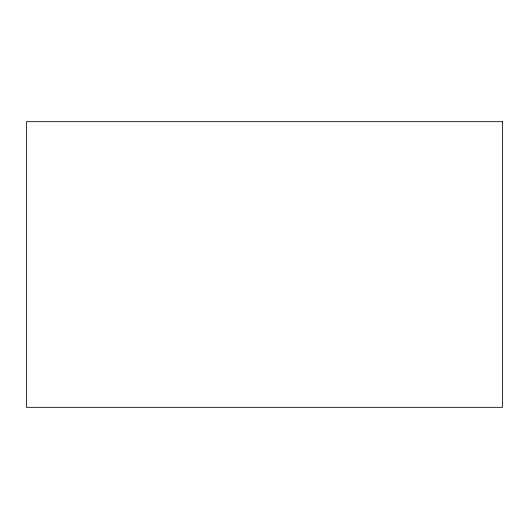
<?xml version="1.0" encoding="UTF-8"?>
<svg xmlns="http://www.w3.org/2000/svg" width="529" height="529" viewBox="0 0 529 529"><rect width="100%" height="100%" fill="white"/><g stroke="black" fill="none" stroke-linecap="round" stroke-linejoin="round"><path stroke-width="0.79" d="M502.55 121.67L26.45 121.67L26.45 407.33L502.55 407.33L502.55 121.67"/></g></svg>
